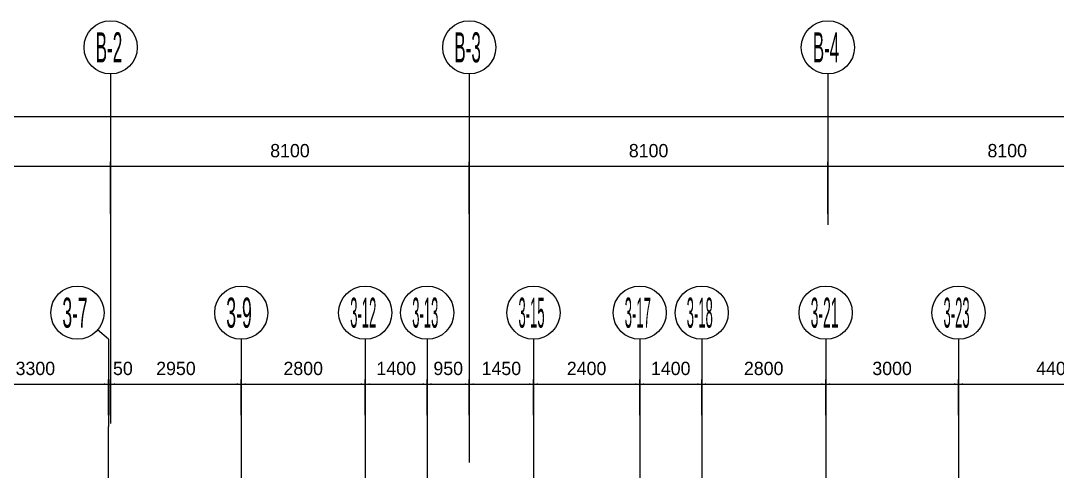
# Model space of a CAD drawing. Extents: x 19107 to 699106, y -67310 to 245688.
# Drawn here: x 498327 to 521739, y 233351 to 243519 of the extents above; entities that cross this region are included whole.
import ezdxf

# ---------------------------------------------------------------- set-up
doc = ezdxf.new("R2010")
doc.units = 0
doc.header["$LTSCALE"] = 100
doc.header["$MEASUREMENT"] = 0
doc.layers.add('DOTE', color=253, linetype='Continuous')
doc.layers.add('L-AXIS', color=3, linetype='Continuous')
doc.styles.add('hztxt', font='hztxt')
doc.dimstyles.get("Standard").update_dxf_attribs({"dimtxt": 300, "dimasz": 100, "dimexe": 100, "dimexo": 250, "dimgap": 100, "dimtad": 0, "dimtoh": 1, "dimdec": 0, "dimdsep": 46, "dimcen": 0.09, "dimclrt": 7, "dimadec": 0, "dimazin": 0, "dimtfac": 1, "dimtdec": 4, "dimtofl": 0, "dimtmove": 0, "dimatfit": 3, "dimfxl": 1, "dimtolj": 1, "dimtzin": 0, "dimarcsym": 0})

# ---------------------------------------------------------------- blocks, each defined once
blk = doc.blocks.new('*D493')
at = {"layer": 'L-AXIS', "color": 0, "linetype": 'ByBlock', "lineweight": -2}
for p, q in [((494858, 239398), (494858, 241456)), ((656958, 239398), (656958, 241456)), ((494858, 241356), (656958, 241356))]:
    blk.add_line(p, q, dxfattribs=at)
for points in [[(494858, 241356), (494958, 241372), (494958, 241339)], [(656958, 241356), (656858, 241339), (656858, 241372)]]:
    blk.add_solid(points, dxfattribs=at)
at = {"layer": 'L-AXIS', "color": 7, "linetype": 'Continuous', "lineweight": -2, "insert": (548151, 241706), "char_height": 300, "width": 1106.67, "attachment_point": 5, "style": 'hztxt'}
blk.add_mtext('162100', dxfattribs=at)
blk = doc.blocks.new('_AXISO')
blk.add_circle((0, 0), 0.5)
blk = doc.blocks.new('*D3343')
at = {"layer": 'L-AXIS', "color": 0, "linetype": 'ByBlock', "lineweight": -2}
for p, q in [((500358, 239163), (500358, 240335)), ((500358, 240235), (508458, 240235)), ((508458, 239163), (508458, 240335))]:
    blk.add_line(p, q, dxfattribs=at)
for points in [[(500358, 240235), (500458, 240251), (500458, 240218)], [(508458, 240235), (508358, 240218), (508358, 240251)]]:
    blk.add_solid(points, dxfattribs=at)
at = {"layer": 'L-AXIS', "color": 7, "linetype": 'Continuous', "lineweight": -2, "insert": (504408, 240585), "char_height": 300, "width": 775, "attachment_point": 5, "style": 'hztxt'}
blk.add_mtext('8100', dxfattribs=at)
blk = doc.blocks.new('*D3925')
at = {"layer": 'L-AXIS', "color": 0, "linetype": 'ByBlock', "lineweight": -2}
for p, q in [((507508, 234615), (507508, 235420)), ((507508, 235320), (508458, 235320)), ((508458, 234615), (508458, 235420))]:
    blk.add_line(p, q, dxfattribs=at)
for points in [[(507508, 235320), (507608, 235336), (507608, 235303)], [(508458, 235320), (508358, 235303), (508358, 235336)]]:
    blk.add_solid(points, dxfattribs=at)
at = {"layer": 'L-AXIS', "color": 7, "linetype": 'Continuous', "lineweight": -2, "insert": (507983, 235670), "char_height": 300, "width": 556.67, "attachment_point": 5, "style": 'hztxt'}
blk.add_mtext('950', dxfattribs=at)
blk = doc.blocks.new('*D3460')
at = {"layer": 'L-AXIS', "color": 0, "linetype": 'ByBlock', "lineweight": -2}
for p, q in [((497008, 234615), (497008, 235420)), ((497008, 235320), (500308, 235320)), ((500308, 234615), (500308, 235420))]:
    blk.add_line(p, q, dxfattribs=at)
for points in [[(497008, 235320), (497108, 235336), (497108, 235303)], [(500308, 235320), (500208, 235303), (500208, 235336)]]:
    blk.add_solid(points, dxfattribs=at)
at = {"layer": 'L-AXIS', "color": 7, "linetype": 'Continuous', "lineweight": -2, "insert": (498658, 235670), "char_height": 300, "width": 780, "attachment_point": 5, "style": 'hztxt'}
blk.add_mtext('3300', dxfattribs=at)
blk = doc.blocks.new('*D4338')
at = {"layer": 'L-AXIS', "color": 0, "linetype": 'ByBlock', "lineweight": -2}
for p, q in [((503308, 234615), (503308, 235420)), ((503308, 235320), (506108, 235320)), ((506108, 234615), (506108, 235420))]:
    blk.add_line(p, q, dxfattribs=at)
for points in [[(503308, 235320), (503408, 235336), (503408, 235303)], [(506108, 235320), (506008, 235303), (506008, 235336)]]:
    blk.add_solid(points, dxfattribs=at)
at = {"layer": 'L-AXIS', "color": 7, "linetype": 'Continuous', "lineweight": -2, "insert": (504708, 235670), "char_height": 300, "width": 780, "attachment_point": 5, "style": 'hztxt'}
blk.add_mtext('2800', dxfattribs=at)
blk = doc.blocks.new('*D2639')
at = {"layer": 'L-AXIS', "color": 0, "linetype": 'ByBlock', "lineweight": -2}
for p, q in [((500358, 234615), (500358, 235420)), ((500358, 235320), (503308, 235320)), ((503308, 234615), (503308, 235420))]:
    blk.add_line(p, q, dxfattribs=at)
for points in [[(500358, 235320), (500458, 235336), (500458, 235303)], [(503308, 235320), (503208, 235303), (503208, 235336)]]:
    blk.add_solid(points, dxfattribs=at)
at = {"layer": 'L-AXIS', "color": 7, "linetype": 'Continuous', "lineweight": -2, "insert": (501833, 235670), "char_height": 300, "width": 775, "attachment_point": 5, "style": 'hztxt'}
blk.add_mtext('2950', dxfattribs=at)
blk = doc.blocks.new('*D2280')
at = {"layer": 'L-AXIS', "color": 0, "linetype": 'ByBlock', "lineweight": -2}
for p, q in [((500108, 235320), (500558, 235320)), ((500308, 234615), (500308, 235420)), ((500358, 234615), (500358, 235420))]:
    blk.add_line(p, q, dxfattribs=at)
for points in [[(500308, 235320), (500208, 235303), (500208, 235336)], [(500358, 235320), (500458, 235336), (500458, 235303)]]:
    blk.add_solid(points, dxfattribs=at)
at = {"layer": 'L-AXIS', "color": 7, "linetype": 'Continuous', "lineweight": -2, "insert": (500635, 235670), "char_height": 300, "width": 353.33, "attachment_point": 5, "style": 'hztxt'}
blk.add_mtext('50', dxfattribs=at)
blk = doc.blocks.new('*D3217')
at = {"layer": 'L-AXIS', "color": 0, "linetype": 'ByBlock', "lineweight": -2}
for p, q in [((506108, 234615), (506108, 235420)), ((506108, 235320), (507508, 235320)), ((507508, 234615), (507508, 235420))]:
    blk.add_line(p, q, dxfattribs=at)
for points in [[(506108, 235320), (506208, 235336), (506208, 235303)], [(507508, 235320), (507408, 235303), (507408, 235336)]]:
    blk.add_solid(points, dxfattribs=at)
at = {"layer": 'L-AXIS', "color": 7, "linetype": 'Continuous', "lineweight": -2, "insert": (506808, 235670), "char_height": 300, "width": 695, "attachment_point": 5, "style": 'hztxt'}
blk.add_mtext('1400', dxfattribs=at)
blk = doc.blocks.new('*D2850')
at = {"layer": 'L-AXIS', "color": 0, "linetype": 'ByBlock', "lineweight": -2}
for p, q in [((494858, 239163), (494858, 240335)), ((494858, 240235), (500358, 240235)), ((500358, 239163), (500358, 240335))]:
    blk.add_line(p, q, dxfattribs=at)
for points in [[(494858, 240235), (494958, 240251), (494958, 240218)], [(500358, 240235), (500258, 240218), (500258, 240251)]]:
    blk.add_solid(points, dxfattribs=at)
at = {"layer": 'L-AXIS', "color": 7, "linetype": 'Continuous', "lineweight": -2, "insert": (497608, 240585), "char_height": 300, "width": 780, "attachment_point": 5, "style": 'hztxt'}
blk.add_mtext('5500', dxfattribs=at)
blk = doc.blocks.new('*D922')
at = {"layer": 'L-AXIS', "color": 0, "linetype": 'ByBlock', "lineweight": -2}
for p, q in [((519508, 234615), (519508, 235420)), ((519508, 235320), (523908, 235320)), ((523908, 234615), (523908, 235420))]:
    blk.add_line(p, q, dxfattribs=at)
for points in [[(519508, 235320), (519608, 235336), (519608, 235303)], [(523908, 235320), (523808, 235303), (523808, 235336)]]:
    blk.add_solid(points, dxfattribs=at)
at = {"layer": 'L-AXIS', "color": 7, "linetype": 'Continuous', "lineweight": -2, "insert": (521708, 235670), "char_height": 300, "width": 795, "attachment_point": 5, "style": 'hztxt'}
blk.add_mtext('4400', dxfattribs=at)
blk = doc.blocks.new('*D2200')
at = {"layer": 'L-AXIS', "color": 0, "linetype": 'ByBlock', "lineweight": -2}
for p, q in [((513708, 234615), (513708, 235420)), ((513708, 235320), (516508, 235320)), ((516508, 234615), (516508, 235420))]:
    blk.add_line(p, q, dxfattribs=at)
for points in [[(513708, 235320), (513808, 235336), (513808, 235303)], [(516508, 235320), (516408, 235303), (516408, 235336)]]:
    blk.add_solid(points, dxfattribs=at)
at = {"layer": 'L-AXIS', "color": 7, "linetype": 'Continuous', "lineweight": -2, "insert": (515108, 235670), "char_height": 300, "width": 780, "attachment_point": 5, "style": 'hztxt'}
blk.add_mtext('2800', dxfattribs=at)
blk = doc.blocks.new('*D2486')
at = {"layer": 'L-AXIS', "color": 0, "linetype": 'ByBlock', "lineweight": -2}
for p, q in [((509908, 234615), (509908, 235420)), ((509908, 235320), (512308, 235320)), ((512308, 234615), (512308, 235420))]:
    blk.add_line(p, q, dxfattribs=at)
for points in [[(509908, 235320), (510008, 235336), (510008, 235303)], [(512308, 235320), (512208, 235303), (512208, 235336)]]:
    blk.add_solid(points, dxfattribs=at)
at = {"layer": 'L-AXIS', "color": 7, "linetype": 'Continuous', "lineweight": -2, "insert": (511108, 235670), "char_height": 300, "width": 785, "attachment_point": 5, "style": 'hztxt'}
blk.add_mtext('2400', dxfattribs=at)
blk = doc.blocks.new('*D2115')
at = {"layer": 'L-AXIS', "color": 0, "linetype": 'ByBlock', "lineweight": -2}
for p, q in [((508458, 234615), (508458, 235420)), ((508458, 235320), (509908, 235320)), ((509908, 234615), (509908, 235420))]:
    blk.add_line(p, q, dxfattribs=at)
for points in [[(508458, 235320), (508558, 235336), (508558, 235303)], [(509908, 235320), (509808, 235303), (509808, 235336)]]:
    blk.add_solid(points, dxfattribs=at)
at = {"layer": 'L-AXIS', "color": 7, "linetype": 'Continuous', "lineweight": -2, "insert": (509183, 235670), "char_height": 300, "width": 695, "attachment_point": 5, "style": 'hztxt'}
blk.add_mtext('1450', dxfattribs=at)
blk = doc.blocks.new('*D3044')
at = {"layer": 'L-AXIS', "color": 0, "linetype": 'ByBlock', "lineweight": -2}
for p, q in [((512308, 234615), (512308, 235420)), ((512308, 235320), (513708, 235320)), ((513708, 234615), (513708, 235420))]:
    blk.add_line(p, q, dxfattribs=at)
for points in [[(512308, 235320), (512408, 235336), (512408, 235303)], [(513708, 235320), (513608, 235303), (513608, 235336)]]:
    blk.add_solid(points, dxfattribs=at)
at = {"layer": 'L-AXIS', "color": 7, "linetype": 'Continuous', "lineweight": -2, "insert": (513008, 235670), "char_height": 300, "width": 695, "attachment_point": 5, "style": 'hztxt'}
blk.add_mtext('1400', dxfattribs=at)
blk = doc.blocks.new('*D989')
at = {"layer": 'L-AXIS', "color": 0, "linetype": 'ByBlock', "lineweight": -2}
for p, q in [((516508, 234615), (516508, 235420)), ((516508, 235320), (519508, 235320)), ((519508, 234615), (519508, 235420))]:
    blk.add_line(p, q, dxfattribs=at)
for points in [[(516508, 235320), (516608, 235336), (516608, 235303)], [(519508, 235320), (519408, 235303), (519408, 235336)]]:
    blk.add_solid(points, dxfattribs=at)
at = {"layer": 'L-AXIS', "color": 7, "linetype": 'Continuous', "lineweight": -2, "insert": (518008, 235670), "char_height": 300, "width": 780, "attachment_point": 5, "style": 'hztxt'}
blk.add_mtext('3000', dxfattribs=at)
blk = doc.blocks.new('*D1473')
at = {"layer": 'L-AXIS', "color": 0, "linetype": 'ByBlock', "lineweight": -2}
for p, q in [((516558, 239163), (516558, 240335)), ((516558, 240235), (524658, 240235)), ((524658, 239163), (524658, 240335))]:
    blk.add_line(p, q, dxfattribs=at)
for points in [[(516558, 240235), (516658, 240251), (516658, 240218)], [(524658, 240235), (524558, 240218), (524558, 240251)]]:
    blk.add_solid(points, dxfattribs=at)
at = {"layer": 'L-AXIS', "color": 7, "linetype": 'Continuous', "lineweight": -2, "insert": (520608, 240585), "char_height": 300, "width": 775, "attachment_point": 5, "style": 'hztxt'}
blk.add_mtext('8100', dxfattribs=at)
blk = doc.blocks.new('*D5100')
at = {"layer": 'L-AXIS', "color": 0, "linetype": 'ByBlock', "lineweight": -2}
for p, q in [((508458, 239163), (508458, 240335)), ((508458, 240235), (516558, 240235)), ((516558, 239163), (516558, 240335))]:
    blk.add_line(p, q, dxfattribs=at)
for points in [[(508458, 240235), (508558, 240251), (508558, 240218)], [(516558, 240235), (516458, 240218), (516458, 240251)]]:
    blk.add_solid(points, dxfattribs=at)
at = {"layer": 'L-AXIS', "color": 7, "linetype": 'Continuous', "lineweight": -2, "insert": (512508, 240585), "char_height": 300, "width": 775, "attachment_point": 5, "style": 'hztxt'}
blk.add_mtext('8100', dxfattribs=at)

msp = doc.modelspace()

# ---------------------------------------------------------------- linework, layer by layer
at = {"layer": 'DOTE'}
for p, q in [((500358.1, 238913.1), (500358.1, 234431.4)), ((508458.1, 238913.1), (508458.1, 233548.4)), ((500308.1, 218687.9), (500308.1, 234364.9)), ((503308.1, 234364.9), (503308.1, 224087.9)), ((506108.1, 234364.9), (506108.1, 228587.9)), ((507508.1, 234364.9), (507508.1, 224087.9)), ((509908.1, 234364.9), (509908.1, 218687.9)), ((512308.1, 234364.9), (512308.1, 226187.9)), ((513708.1, 234364.9), (513708.1, 228587.9)), ((516508.1, 234364.9), (516508.1, 224087.9)), ((519508.1, 234364.9), (519508.1, 220487.9))]:
    msp.add_line(p, q, dxfattribs=at)
at = {"layer": 'L-AXIS'}
for p, q in [((500358.1, 242318.6), (500358.1, 238913.1)), ((508458.1, 242318.6), (508458.1, 238913.1)), ((516558.1, 242318.6), (516558.1, 238913.1)), ((500308.1, 236330.4), (500063.6, 236540)), ((500308.1, 236330.4), (500308.1, 234364.9)), ((503308.1, 236330.4), (503308.1, 234364.9)), ((506108.1, 236330.4), (506108.1, 234364.9)), ((507508.1, 236330.4), (507508.1, 234364.9)), ((509908.1, 236330.4), (509908.1, 234364.9)), ((512308.1, 236330.4), (512308.1, 234364.9)), ((513708.1, 236330.4), (513708.1, 234364.9)), ((516508.1, 236330.4), (516508.1, 234364.9)), ((519508.1, 236330.4), (519508.1, 234364.9))]:
    msp.add_line(p, q, dxfattribs=at)

# ---------------------------------------------------------------- block references
ref = msp.add_blockref('_AXISO', (500358.1, 242918.6), dxfattribs=dict(at, xscale=1199.999999999997, yscale=1200, rotation=359.9996457873818))
ref.add_attrib('A', 'B-2', (500018.7, 242579.2), dxfattribs={"height": 678.82, "style": 'hztxt', "width": 0.42623})
ref = msp.add_blockref('_AXISO', (508458.1, 242918.6), dxfattribs=dict(at, xscale=1199.999999999997, yscale=1200, rotation=359.9996457873818))
ref.add_attrib('A', 'B-3', (508118.7, 242579.2), dxfattribs={"height": 678.82, "style": 'hztxt', "width": 0.42623})
ref = msp.add_blockref('_AXISO', (516558.1, 242918.6), dxfattribs=dict(at, xscale=1199.999999999997, yscale=1200, rotation=359.9996457873818))
ref.add_attrib('A', 'B-4', (516218.7, 242579.2), dxfattribs={"height": 678.82, "style": 'hztxt', "width": 0.419355})
ref = msp.add_blockref('_AXISO', (499608.1, 236930.4), dxfattribs=dict(at, xscale=1199.999999999997, yscale=1200, rotation=359.9996457873818))
ref.add_attrib('A', '3-7', (499268.7, 236591), dxfattribs={"height": 678.82, "style": 'hztxt', "width": 0.433333})
ref = msp.add_blockref('_AXISO', (503308.1, 236930.4), dxfattribs=dict(at, xscale=1199.999999999997, yscale=1200, rotation=359.9996457873818))
ref.add_attrib('A', '3-9', (502968.7, 236591), dxfattribs={"height": 678.82, "style": 'hztxt', "width": 0.440678})
ref = msp.add_blockref('_AXISO', (506108.1, 236930.4), dxfattribs=dict(at, xscale=1199.999999999997, yscale=1200, rotation=359.9996457873818))
ref.add_attrib('A', '3-12', (505768.7, 236591), dxfattribs={"height": 678.82, "style": 'hztxt', "width": 0.325})
ref = msp.add_blockref('_AXISO', (507508.1, 236930.4), dxfattribs=dict(at, xscale=1199.999999999997, yscale=1200, rotation=359.9996457873818))
ref.add_attrib('A', '3-13', (507168.7, 236591), dxfattribs={"height": 678.82, "style": 'hztxt', "width": 0.325})
ref = msp.add_blockref('_AXISO', (509908.1, 236930.4), dxfattribs=dict(at, xscale=1199.999999999997, yscale=1200, rotation=359.9996457873818))
ref.add_attrib('A', '3-15', (509568.7, 236591), dxfattribs={"height": 678.82, "style": 'hztxt', "width": 0.325})
ref = msp.add_blockref('_AXISO', (512308.1, 236930.4), dxfattribs=dict(at, xscale=1199.999999999997, yscale=1200, rotation=359.9996457873818))
ref.add_attrib('A', '3-17', (511968.7, 236591), dxfattribs={"height": 678.82, "style": 'hztxt', "width": 0.325})
ref = msp.add_blockref('_AXISO', (513708.1, 236930.4), dxfattribs=dict(at, xscale=1199.999999999997, yscale=1200, rotation=359.9996457873818))
ref.add_attrib('A', '3-18', (513368.7, 236591), dxfattribs={"height": 678.82, "style": 'hztxt', "width": 0.325})
ref = msp.add_blockref('_AXISO', (516508.1, 236930.4), dxfattribs=dict(at, xscale=1199.999999999997, yscale=1200, rotation=359.9996457873818))
ref.add_attrib('A', '3-21', (516168.7, 236591), dxfattribs={"height": 678.82, "style": 'hztxt', "width": 0.346667})
ref = msp.add_blockref('_AXISO', (519508.1, 236930.4), dxfattribs=dict(at, xscale=1199.999999999997, yscale=1200, rotation=359.9996457873818))
ref.add_attrib('A', '3-23', (519168.7, 236591), dxfattribs={"height": 678.82, "style": 'hztxt', "width": 0.325})

# ---------------------------------------------------------------- dimensions: what is measured, and where the dimension line sits
for base, p1, p2, picture, middle in [((656958.1, 241355.5), (494858.1, 239148.3), (656958.1, 239148.3), '*D493', (548150.6, 241705.5)), ((500358.1, 240234.6), (494858.1, 238913.1), (500358.1, 238913.1), '*D2850', (497608.1, 240584.6)), ((508458.1, 240234.6), (500358.1, 238913.1), (508458.1, 238913.1), '*D3343', (504408.1, 240584.6)), ((516558.1, 240234.6), (508458.1, 238913.1), (516558.1, 238913.1), '*D5100', (512508.1, 240584.6)), ((524658.1, 240234.6), (516558.1, 238913.1), (524658.1, 238913.1), '*D1473', (520608.1, 240584.6)), ((500308.1, 235319.7), (497008.1, 234364.9), (500308.1, 234364.9), '*D3460', (498658.1, 235669.7)), ((500358.1, 235319.7), (500308.1, 234364.9), (500358.1, 234364.9), '*D2280', (500333.1, 235669.7)), ((503308.1, 235319.7), (500358.1, 234364.9), (503308.1, 234364.9), '*D2639', (501833.1, 235669.7)), ((506108.1, 235319.7), (503308.1, 234364.9), (506108.1, 234364.9), '*D4338', (504708.1, 235669.7)), ((507508.1, 235319.7), (506108.1, 234364.9), (507508.1, 234364.9), '*D3217', (506808.1, 235669.7)), ((508458.1, 235319.7), (507508.1, 234364.9), (508458.1, 234364.9), '*D3925', (507983.1, 235669.7)), ((509908.1, 235319.7), (508458.1, 234364.9), (509908.1, 234364.9), '*D2115', (509183.1, 235669.7)), ((512308.1, 235319.7), (509908.1, 234364.9), (512308.1, 234364.9), '*D2486', (511108.1, 235669.7)), ((513708.1, 235319.7), (512308.1, 234364.9), (513708.1, 234364.9), '*D3044', (513008.1, 235669.7)), ((516508.1, 235319.7), (513708.1, 234364.9), (516508.1, 234364.9), '*D2200', (515108.1, 235669.7)), ((519508.1, 235319.7), (516508.1, 234364.9), (519508.1, 234364.9), '*D989', (518008.1, 235669.7)), ((523908.1, 235319.7), (519508.1, 234364.9), (523908.1, 234364.9), '*D922', (521708.1, 235669.7))]:
    dim = msp.add_linear_dim(base=base, p1=p1, p2=p2, dimstyle='Standard', dxfattribs=at)
    dim.commit()
    dim.dimension.update_dxf_attribs({"geometry": picture, "text_midpoint": middle})

doc.saveas('drawing.dxf')
